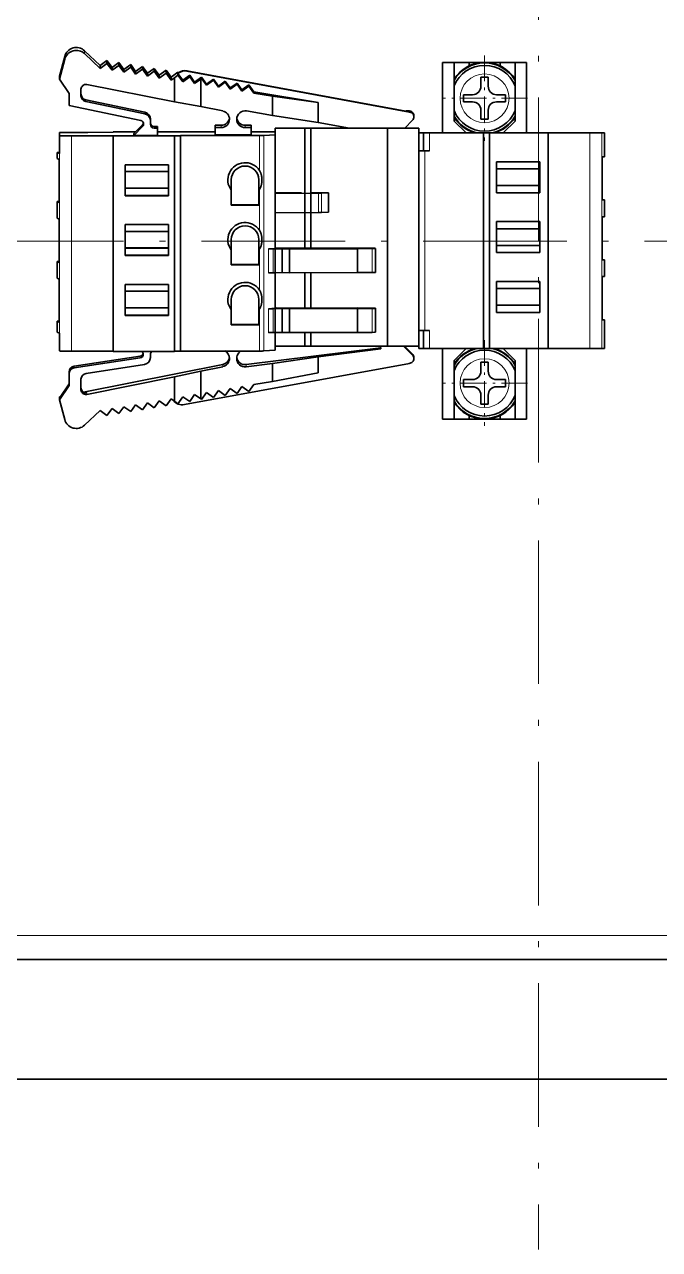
# Model space of a CAD drawing. Extents: x 23 to 587, y 4 to 413.
# Drawn here: x 247.2 to 273.7, y 98.4 to 149.6 of the extents above; entities that cross this region are included whole.
import ezdxf

# ---------------------------------------------------------------- set-up
doc = ezdxf.new("R2010")
doc.units = 0
doc.linetypes.add('DASHDOT', pattern=[18.5, 12, -3, 0.5, -3])
doc.layers.get('0').update_dxf_attribs({"lineweight": 13})

# ---------------------------------------------------------------- blocks, each defined once
blk = doc.blocks.new('BLOCK7077')
at = {"color": 7, "linetype": 'DASHDOT', "lineweight": 13, "ltscale": 0.17875}
for p, q in [((-4.5, -8.27), (-4.5, -15.43)), ((-0.93, -11.85), (-8.08, -11.85))]:
    blk.add_line(p, q, dxfattribs=at)
blk = doc.blocks.new('BLOCK7078')
at = {"color": 7, "linetype": 'DASHDOT', "lineweight": 13, "ltscale": 0.17875}
for p, q in [((-4.5, 15.52), (-4.5, 8.38)), ((-0.93, 11.95), (-8.08, 11.95))]:
    blk.add_line(p, q, dxfattribs=at)
blk = doc.blocks.new('BLOCK7079')
at = {"color": 7, "linetype": 'DASHDOT', "lineweight": 13}
for p, q in [((0, 86.01), (0, -84.25)), ((94.86, 0), (-94.86, 0))]:
    blk.add_line(p, q, dxfattribs=at)
blk = doc.blocks.new('BLOCK7080')
at = {"color": 7, "lineweight": 35, "ltscale": 0.042922}
for p, q in [((-39.56, 15.44), (-40, 13.79)), ((-39.56, 15.21), (-40, 13.55)), ((-40, -13.24), (-39.56, -14.9))]:
    blk.add_line(p, q, dxfattribs=at)
at = {"color": 7, "lineweight": 13, "ltscale": 0.005941}
for p, q in [((-39.56, 15.44), (-39.56, 15.21)), ((-37.9, 15.91), (-37.9, 15.68))]:
    blk.add_line(p, q, dxfattribs=at)
at = {"color": 7, "lineweight": 35, "ltscale": 0.044775}
for p, q in [((-36.6, 14.69), (-37.9, 15.91)), ((-36.6, 14.45), (-37.9, 15.68)), ((-37.9, -15.37), (-36.6, -14.14))]:
    blk.add_line(p, q, dxfattribs=at)
at = {"color": 7, "lineweight": 35, "ltscale": 0.017676}
for p, q in [((-36.03, 15.1), (-36.6, 14.69)), ((-36.03, 14.86), (-36.6, 14.45)), ((-35.04, 14.94), (-35.61, 14.52)), ((-35.04, 14.7), (-35.61, 14.29)), ((-34.05, 14.77), (-34.63, 14.36)), ((-34.05, 14.54), (-34.63, 14.12)), ((-33.07, 14.61), (-33.64, 14.2)), ((-33.07, 14.37), (-33.64, 13.96)), ((-32.08, 14.45), (-32.65, 14.04)), ((-32.08, 14.21), (-32.65, 13.8)), ((-31.09, 14.29), (-31.67, 13.87)), ((-31.09, 14.05), (-31.67, 13.64)), ((-30.11, 14.12), (-30.68, 13.71)), ((-29.12, 13.87), (-29.69, 13.46)), ((-28.13, 13.71), (-28.71, 13.3)), ((-27.14, 13.55), (-27.72, 13.13)), ((-27.14, 13.45), (-27.72, 13.04)), ((-26.16, 13.38), (-26.73, 12.97)), ((-26.16, 13.29), (-26.73, 12.88)), ((-25.17, 13.22), (-25.75, 12.81)), ((-25.17, 13.13), (-25.75, 12.72)), ((-24.18, 13.06), (-24.76, 12.65)), ((-24.18, 12.96), (-24.76, 12.55)), ((-24.76, -12.14), (-24.18, -12.56)), ((-27.72, -12.63), (-27.14, -13.04)), ((-26.73, -12.47), (-26.16, -12.88)), ((-25.75, -12.31), (-25.17, -12.72)), ((-36.6, -14.14), (-36.03, -14.56)), ((-35.61, -13.98), (-35.04, -14.39)), ((-34.63, -13.82), (-34.05, -14.23)), ((-33.64, -13.66), (-33.07, -14.07)), ((-32.65, -13.5), (-32.08, -13.91)), ((-31.67, -13.33), (-31.09, -13.74))]:
    blk.add_line(p, q, dxfattribs=at)
at = {"color": 7, "lineweight": 35, "ltscale": 0.005941}
for p, q in [((-36.6, 14.69), (-36.6, 14.45)), ((-36.03, 15.1), (-36.03, 14.86)), ((-35.61, 14.52), (-35.61, 14.29)), ((-35.04, 14.94), (-35.04, 14.7)), ((-34.63, 14.36), (-34.63, 14.12)), ((-34.05, 14.77), (-34.05, 14.54)), ((-33.07, 14.61), (-33.07, 14.37)), ((-32.08, 14.45), (-32.08, 14.21)), ((-33.64, 14.2), (-33.64, 13.96)), ((-32.65, 14.04), (-32.65, 13.8)), ((-31.67, 13.87), (-31.67, 13.64)), ((-31.09, 14.29), (-31.09, 14.05))]:
    blk.add_line(p, q, dxfattribs=at)
at = {"color": 7, "lineweight": 35, "ltscale": 0.017674}
for p, q in [((-35.61, 14.52), (-36.03, 15.1)), ((-35.61, 14.29), (-36.03, 14.86)), ((-34.63, 14.36), (-35.04, 14.94)), ((-34.63, 14.12), (-35.04, 14.7)), ((-33.64, 14.2), (-34.05, 14.77)), ((-33.64, 13.96), (-34.05, 14.54)), ((-32.65, 14.04), (-33.07, 14.61)), ((-32.65, 13.8), (-33.07, 14.37)), ((-31.67, 13.87), (-32.08, 14.45)), ((-31.67, 13.64), (-32.08, 14.21)), ((-30.68, 13.71), (-31.09, 14.29)), ((-30.68, 13.47), (-31.09, 14.05)), ((-29.69, 13.46), (-30.11, 14.03)), ((-28.71, 13.3), (-29.12, 13.87)), ((-27.72, 13.13), (-28.13, 13.71)), ((-27.72, 13.04), (-28.13, 13.61)), ((-26.73, 12.97), (-27.14, 13.55)), ((-26.73, 12.88), (-27.14, 13.45)), ((-25.75, 12.81), (-26.16, 13.38)), ((-25.75, 12.72), (-26.16, 13.29)), ((-24.76, 12.65), (-25.17, 13.22)), ((-24.76, 12.55), (-25.17, 13.13)), ((-23.77, 12.49), (-24.18, 13.06)), ((-23.77, 12.39), (-24.18, 12.96)), ((-25.17, -12.72), (-24.76, -12.14)), ((-24.18, -12.56), (-23.77, -11.98)), ((-31.09, -13.74), (-30.68, -13.17)), ((-28.13, -13.21), (-27.72, -12.63)), ((-27.14, -13.04), (-26.73, -12.47)), ((-26.16, -12.88), (-25.75, -12.31)), ((-36.03, -14.56), (-35.61, -13.98)), ((-35.04, -14.39), (-34.63, -13.82)), ((-34.05, -14.23), (-33.64, -13.66)), ((-33.07, -14.07), (-32.65, -13.5)), ((-32.08, -13.91), (-31.67, -13.33))]:
    blk.add_line(p, q, dxfattribs=at)
at = {"color": 7, "lineweight": 35, "ltscale": 0.1475}
for p, q in [((-8, 9.05), (-8, 14.95)), ((-1, 9.05), (-1, 14.95)), ((-8, -14.85), (-8, -8.95)), ((-1, -14.85), (-1, -8.95))]:
    blk.add_line(p, q, dxfattribs=at)
at = {"color": 7, "lineweight": 35, "ltscale": 0.02375}
for p, q in [((-7.05, 14.95), (-8, 14.95)), ((-1, 14.95), (-1.95, 14.95)), ((-7.05, -14.85), (-8, -14.85)), ((-1, -14.85), (-1.95, -14.85))]:
    blk.add_line(p, q, dxfattribs=at)
at = {"color": 7, "lineweight": 35, "ltscale": 0.03125}
for p, q in [((-5.8, 14.95), (-7.05, 14.95)), ((-1.95, 14.95), (-3.2, 14.95)), ((-7.05, -14.85), (-5.8, -14.85)), ((-3.2, -14.85), (-1.95, -14.85))]:
    blk.add_line(p, q, dxfattribs=at)
at = {"color": 7, "lineweight": 35, "ltscale": 0.1225}
for p, q in [((-7.05, 14.95), (-7.05, 10.05)), ((-1.95, 14.95), (-1.95, 10.05)), ((-4.1, 9.05), (0.8, 9.05)), ((-4.1, -8.95), (0.8, -8.95)), ((-7.05, -14.85), (-7.05, -9.95)), ((-1.95, -14.85), (-1.95, -9.95))]:
    blk.add_line(p, q, dxfattribs=at)
at = {"color": 7, "lineweight": 35, "ltscale": 0.065}
for p, q in [((-5.8, 14.95), (-3.2, 14.95)), ((-12.6, 9.45), (-10, 9.45)), ((-3.5, 4.05), (-3.5, 6.65)), ((0.1, 4.05), (0.1, 6.65)), ((-3.5, -0.95), (-3.5, 1.65)), ((0.1, -0.95), (0.1, 1.65)), ((-3.5, -5.95), (-3.5, -3.35)), ((0.1, -5.95), (0.1, -3.35)), ((-12.6, -8.75), (-10, -8.75)), ((-5.8, -14.85), (-3.2, -14.85))]:
    blk.add_line(p, q, dxfattribs=at)
at = {"color": 7, "lineweight": 35, "ltscale": 0.007407}
for p, q in [((-5.8, 14.65), (-5.8, 14.95)), ((-3.2, 14.65), (-3.2, 14.95)), ((-5.8, -14.85), (-5.8, -14.55)), ((-3.2, -14.85), (-3.2, -14.55))]:
    blk.add_line(p, q, dxfattribs=at)
at = {"color": 7, "lineweight": 35, "ltscale": 0.002258}
for p, q in [((-40, 13.79), (-40, 13.7)), ((-10.4, 10.49), (-10.4, 10.4)), ((-10.4, -9.71), (-10.4, -9.8)), ((-40, -13.01), (-40, -13.1))]:
    blk.add_line(p, q, dxfattribs=at)
at = {"color": 7, "lineweight": 35, "ltscale": 0.003684}
for p, q in [((-40, 13.7), (-40, 13.55)), ((-30.68, 13.62), (-30.68, 13.47)), ((-32.4, 10.2), (-32.4, 10.05)), ((-31.8, 9.6), (-31.8, 9.45)), ((-33.8, 9), (-33.8, 8.85)), ((-39.2, -10.93), (-39.2, -11.07)), ((-40, -13.1), (-40, -13.24))]:
    blk.add_line(p, q, dxfattribs=at)
at = {"color": 7, "lineweight": 35, "ltscale": 0.036048}
for p, q in [((-40, 13.55), (-39.2, 12.35)), ((-40, -13.1), (-39.2, -11.9)), ((-39.2, -12.04), (-40, -13.24))]:
    blk.add_line(p, q, dxfattribs=at)
at = {"color": 7, "lineweight": 35, "ltscale": 0.001367}
for p, q in [((-30.68, 13.71), (-30.68, 13.66)), ((-30.11, 14.12), (-30.11, 14.07))]:
    blk.add_line(p, q, dxfattribs=at)
at = {"color": 7, "lineweight": 35, "ltscale": 0.008601}
for p, q in [((-30.4, 13.67), (-30.68, 13.47)), ((-30.68, -13.17), (-30.4, -13.37))]:
    blk.add_line(p, q, dxfattribs=at)
at = {"color": 7, "lineweight": 35, "ltscale": 0.000891214}
for p, q in [((-30.68, 13.66), (-30.68, 13.62)), ((-29.35, 14.21), (-29.35, 14.25)), ((-10.76, 10.8), (-10.76, 10.83))]:
    blk.add_line(p, q, dxfattribs=at)
at = {"color": 7, "lineweight": 35, "ltscale": 0.009178}
blk.add_line((-30.4, 13.67), (-30.11, 13.89), dxfattribs=at)
at = {"color": 7, "lineweight": 35, "ltscale": 0.050908}
for p, q in [((-30.4, 11.64), (-30.4, 13.67)), ((-30.4, -11.33), (-30.4, -13.37))]:
    blk.add_line(p, q, dxfattribs=at)
at = {"color": 7, "lineweight": 35, "ltscale": 0.001116}
blk.add_line((-30.08, 14.09), (-30.11, 14.12), dxfattribs=at)
at = {"color": 7, "lineweight": 35, "ltscale": 0.000251239}
for p, q in [((-30.1, 14.08), (-30.11, 14.07)), ((-30.1, 14.04), (-30.11, 14.03))]:
    blk.add_line(p, q, dxfattribs=at)
at = {"color": 7, "lineweight": 35, "ltscale": 0.003508}
blk.add_line((-30.11, 14.03), (-30.11, 13.89), dxfattribs=at)
at = {"color": 7, "lineweight": 35, "ltscale": 0.017476}
for p, q in [((-29.69, 13.33), (-30.11, 13.89)), ((-28.71, 13.19), (-29.12, 13.75))]:
    blk.add_line(p, q, dxfattribs=at)
at = {"color": 7, "lineweight": 13, "ltscale": 0.000891214}
blk.add_line((-30.1, 14.04), (-30.1, 14.08), dxfattribs=at)
at = {"color": 7, "lineweight": 35, "ltscale": 0.017877}
blk.add_line((-29.12, 13.75), (-29.69, 13.33), dxfattribs=at)
at = {"color": 7, "lineweight": 35, "ltscale": 0.003264}
blk.add_line((-29.69, 13.46), (-29.69, 13.33), dxfattribs=at)
at = {"color": 7, "lineweight": 35, "ltscale": 0.47249}
for p, q in [((-10.76, 10.83), (-29.35, 14.25)), ((-10.76, 10.8), (-29.35, 14.21))]:
    blk.add_line(p, q, dxfattribs=at)
at = {"color": 7, "lineweight": 35, "ltscale": 0.002922}
blk.add_line((-29.12, 13.87), (-29.12, 13.75), dxfattribs=at)
at = {"color": 7, "lineweight": 35, "ltscale": 0.015748}
blk.add_line((-28.71, 13.19), (-28.2, 13.56), dxfattribs=at)
at = {"color": 7, "lineweight": 35, "ltscale": 0.002105}
for p, q in [((-28.13, 13.61), (-28.2, 13.56)), ((-28.13, -13.21), (-28.2, -13.16))]:
    blk.add_line(p, q, dxfattribs=at)
at = {"color": 7, "lineweight": 35, "ltscale": 0.057797}
for p, q in [((-28.2, 11.25), (-28.2, 13.56)), ((-28.2, -10.84), (-28.2, -13.16))]:
    blk.add_line(p, q, dxfattribs=at)
at = {"color": 7, "lineweight": 35, "ltscale": 0.002377}
for p, q in [((-28.13, 13.71), (-28.13, 13.61)), ((-27.14, 13.55), (-27.14, 13.45)), ((-26.16, 13.38), (-26.16, 13.29)), ((-27.72, 13.13), (-27.72, 13.04)), ((-26.73, 12.97), (-26.73, 12.88)), ((-25.75, 12.81), (-25.75, 12.72)), ((-25.17, 13.22), (-25.17, 13.13)), ((-24.76, 12.65), (-24.76, 12.55)), ((-24.18, 13.06), (-24.18, 12.96)), ((-23.77, 12.49), (-23.77, 12.39))]:
    blk.add_line(p, q, dxfattribs=at)
at = {"color": 7, "lineweight": 35, "ltscale": 0.01875}
for p, q in [((-4.8, 12.95), (-4.8, 13.7)), ((-4.2, 12.95), (-4.2, 13.7)), ((-6.25, 12.25), (-5.5, 12.25)), ((-6.25, 11.65), (-5.5, 11.65)), ((-3.5, 12.25), (-2.75, 12.25)), ((-3.5, 11.65), (-2.75, 11.65)), ((-4.8, 10.2), (-4.8, 10.95)), ((-4.2, 10.2), (-4.2, 10.95)), ((-4.8, -10.85), (-4.8, -10.1)), ((-4.2, -10.85), (-4.2, -10.1)), ((-6.25, -11.55), (-5.5, -11.55)), ((-6.25, -12.15), (-5.5, -12.15)), ((-3.5, -11.55), (-2.75, -11.55)), ((-3.5, -12.15), (-2.75, -12.15)), ((-4.8, -13.6), (-4.8, -12.85)), ((-4.2, -13.6), (-4.2, -12.85))]:
    blk.add_line(p, q, dxfattribs=at)
at = {"color": 7, "lineweight": 35, "ltscale": 0.014999}
for p, q in [((-4.8, 13.7), (-4.2, 13.7)), ((-6.25, 11.65), (-6.25, 12.25)), ((-2.75, 11.65), (-2.75, 12.25)), ((-4.8, 10.2), (-4.2, 10.2)), ((-4.8, -10.1), (-4.2, -10.1)), ((-6.25, -12.15), (-6.25, -11.55)), ((-2.75, -12.15), (-2.75, -11.55)), ((-4.8, -13.6), (-4.2, -13.6))]:
    blk.add_line(p, q, dxfattribs=at)
at = {"color": 7, "lineweight": 35, "ltscale": 0.024993}
blk.add_line((-39.2, 12.35), (-39.2, 11.35), dxfattribs=at)
at = {"color": 7, "lineweight": 35, "ltscale": 0.013621}
blk.add_line((-38.2, 12.16), (-38.2, 12.7), dxfattribs=at)
at = {"color": 7, "lineweight": 35, "ltscale": 0.186635}
for p, q in [((-37.72, 13.09), (-30.4, 11.64)), ((-30.4, -11.33), (-37.72, -12.79))]:
    blk.add_line(p, q, dxfattribs=at)
at = {"color": 7, "lineweight": 35, "ltscale": 0.002677}
blk.add_line((-28.71, 13.3), (-28.71, 13.19), dxfattribs=at)
at = {"color": 7, "lineweight": 35, "ltscale": 0.136114}
blk.add_line((-23.77, 12.49), (-18.4, 11.6), dxfattribs=at)
at = {"color": 7, "lineweight": 35, "ltscale": 0.039838}
for p, q in [((-23.77, 12.39), (-22.2, 12.13)), ((-23.77, -11.98), (-22.2, -11.72))]:
    blk.add_line(p, q, dxfattribs=at)
at = {"color": 7, "lineweight": 35, "ltscale": 0.152956}
blk.add_line((-39.2, 11.35), (-33.21, 10.09), dxfattribs=at)
at = {"color": 7, "lineweight": 35, "ltscale": 0.12582}
for p, q in [((-32.88, 10.78), (-37.8, 11.82)), ((-32.88, 10.64), (-37.8, 11.67))]:
    blk.add_line(p, q, dxfattribs=at)
at = {"color": 7, "lineweight": 13, "ltscale": 0.003684}
for p, q in [((-37.8, 11.82), (-37.8, 11.67)), ((-32.88, 10.78), (-32.88, 10.64)), ((-33.06, 9.74), (-33.06, 9.59)), ((-32.1, 9.6), (-32.1, 9.45)), ((-33.25, -9.59), (-33.25, -9.74)), ((-38.78, -10.43), (-38.78, -10.58)), ((-37.72, -12.64), (-37.72, -12.79))]:
    blk.add_line(p, q, dxfattribs=at)
at = {"color": 7, "lineweight": 35, "ltscale": 0.055837}
blk.add_line((-30.4, 11.64), (-28.2, 11.25), dxfattribs=at)
at = {"color": 7, "lineweight": 35, "ltscale": 0.040772}
blk.add_line((-22.2, 10.5), (-22.2, 12.13), dxfattribs=at)
at = {"color": 7, "lineweight": 35, "ltscale": 0.095919}
blk.add_line((-22.2, 12.13), (-18.4, 11.6), dxfattribs=at)
at = {"color": 7, "lineweight": 35, "ltscale": 0.042131}
blk.add_line((-18.4, 9.92), (-18.4, 11.6), dxfattribs=at)
at = {"color": 7, "lineweight": 35, "ltscale": 0.046815}
for p, q in [((-26.36, 10.89), (-28.2, 11.25)), ((-26.36, -10.48), (-28.2, -10.84))]:
    blk.add_line(p, q, dxfattribs=at)
at = {"color": 7, "lineweight": 35, "ltscale": 0.055282}
blk.add_line((-24.38, 10.89), (-22.2, 10.5), dxfattribs=at)
at = {"color": 7, "lineweight": 35, "ltscale": 0.096116}
blk.add_line((-22.2, 10.5), (-18.4, 9.92), dxfattribs=at)
at = {"color": 7, "lineweight": 35, "ltscale": 0.006521}
blk.add_line((-10.8, 10.89), (-11.06, 10.89), dxfattribs=at)
at = {"color": 7, "lineweight": 13, "ltscale": 0.001199}
blk.add_line((-10.8, 10.89), (-10.8, 10.84), dxfattribs=at)
at = {"color": 7, "lineweight": 35, "ltscale": 0.000911862}
blk.add_line((-10.8, 10.8), (-10.76, 10.8), dxfattribs=at)
at = {"color": 7, "lineweight": 35, "ltscale": 0.026113}
for p, q in [((-33.8, 9), (-33.06, 9.74)), ((-33.06, 9.59), (-33.8, 8.85))]:
    blk.add_line(p, q, dxfattribs=at)
at = {"color": 7, "lineweight": 35, "ltscale": 0.007498}
blk.add_line((-32.4, 9.75), (-32.4, 10.05), dxfattribs=at)
at = {"color": 7, "lineweight": 35, "ltscale": 0.0075}
for p, q in [((-31.8, 9.6), (-32.1, 9.6)), ((-31.8, 9.45), (-32.1, 9.45))]:
    blk.add_line(p, q, dxfattribs=at)
at = {"color": 7, "lineweight": 35, "ltscale": 0.014996}
for p, q in [((-31.8, 8.85), (-31.8, 9.45)), ((-27, 8.9), (-27, 9.5)), ((-24, 8.9), (-24, 9.5))]:
    blk.add_line(p, q, dxfattribs=at)
at = {"color": 7, "lineweight": 35, "ltscale": 0.0125}
for p, q in [((-26.5, 9.69), (-27, 9.69)), ((-26.5, 9.5), (-27, 9.5)), ((-24, 9.69), (-24.5, 9.69)), ((-24, 9.5), (-24.5, 9.5)), ((-19.5, 9.45), (-19, 9.45)), ((-29.9, 8.81), (-30.4, 8.81)), ((-9.1, 9.05), (-9.6, 9.05)), ((-4.6, 9.05), (-4.1, 9.05)), ((-9.5, 7.55), (-10, 7.55)), ((-9.5, -7.45), (-10, -7.45)), ((-29.9, -9.18), (-30.4, -9.18)), ((-19.5, -8.75), (-19, -8.75)), ((-9.1, -8.95), (-9.6, -8.95)), ((-4.6, -8.95), (-4.1, -8.95))]:
    blk.add_line(p, q, dxfattribs=at)
at = {"color": 7, "lineweight": 35, "ltscale": 0.004634}
for p, q in [((-27, 9.69), (-27, 9.5)), ((-24, 9.69), (-24, 9.5))]:
    blk.add_line(p, q, dxfattribs=at)
at = {"color": 7, "lineweight": 13, "ltscale": 0.004634}
for p, q in [((-26.5, 9.69), (-26.5, 9.5)), ((-24.5, 9.69), (-24.5, 9.5)), ((-26.36, -10.29), (-26.36, -10.48)), ((-24.41, -10.3), (-24.41, -10.49))]:
    blk.add_line(p, q, dxfattribs=at)
at = {"color": 7, "lineweight": 35, "ltscale": 0.01231}
blk.add_line((-22, 8.96), (-22, 9.45), dxfattribs=at)
at = {"color": 7, "lineweight": 35, "ltscale": 0.0625}
for p, q in [((-22, 9.45), (-19.5, 9.45)), ((-22, -8.75), (-19.5, -8.75))]:
    blk.add_line(p, q, dxfattribs=at)
at = {"color": 7, "lineweight": 35, "ltscale": 0.250655}
blk.add_line((-19.5, -0.58), (-19.5, 9.45), dxfattribs=at)
at = {"color": 7, "lineweight": 35, "ltscale": 0.16}
for p, q in [((-19, 9.45), (-12.6, 9.45)), ((-19, -8.75), (-12.6, -8.75))]:
    blk.add_line(p, q, dxfattribs=at)
at = {"color": 7, "lineweight": 35, "ltscale": 0.250636}
blk.add_line((-19, -0.58), (-19, 9.45), dxfattribs=at)
at = {"color": 7, "lineweight": 35, "ltscale": 0.066308}
blk.add_line((-15.79, 9.45), (-18.4, 9.92), dxfattribs=at)
at = {"color": 7, "lineweight": 35, "ltscale": 0.455}
blk.add_line((-12.6, -8.75), (-12.6, 9.45), dxfattribs=at)
at = {"color": 7, "lineweight": 35, "ltscale": 0.023371}
blk.add_line((-11.17, 9.45), (-10.52, 10.12), dxfattribs=at)
at = {"color": 7, "lineweight": 35, "ltscale": 0.0475}
blk.add_line((-10, 7.55), (-10, 9.45), dxfattribs=at)
at = {"color": 7, "lineweight": 35, "ltscale": 0.035355}
for p, q in [((-6.05, 9.05), (-7.05, 10.05)), ((-2.95, 9.05), (-1.95, 10.05)), ((-6.05, -8.95), (-7.05, -9.95)), ((-2.95, -8.95), (-1.95, -9.95))]:
    blk.add_line(p, q, dxfattribs=at)
at = {"color": 7, "lineweight": 35, "ltscale": 0.006179}
for p, q in [((-40, 8.83), (-40, 9.08)), ((-22, 9.14), (-22, 8.89))]:
    blk.add_line(p, q, dxfattribs=at)
at = {"color": 7, "lineweight": 35, "ltscale": 0.037489}
for p, q in [((-40, 7.33), (-40, 8.83)), ((-40, -7.67), (-40, -9.16))]:
    blk.add_line(p, q, dxfattribs=at)
at = {"color": 7, "lineweight": 35, "ltscale": 0.043944}
blk.add_line((-39.4, 9.09), (-37.64, 9.09), dxfattribs=at)
at = {"color": 7, "lineweight": 35, "ltscale": 0.0875}
for p, q in [((-35.5, 8.81), (-39, 8.81)), ((0.8, 9.05), (4.3, 9.05)), ((-35.5, -9.19), (-39, -9.19)), ((0.8, -8.95), (4.3, -8.95))]:
    blk.add_line(p, q, dxfattribs=at)
at = {"color": 7, "lineweight": 13, "ltscale": 0.449873}
for p, q in [((-39, 8.81), (-39, -9.19)), ((-22.92, 8.83), (-22.92, -9.16))]:
    blk.add_line(p, q, dxfattribs=at)
at = {"color": 7, "lineweight": 35, "ltscale": 0.053563}
blk.add_line((-37.64, 9.09), (-35.5, 9.13), dxfattribs=at)
at = {"color": 7, "lineweight": 35, "ltscale": 0.000297071}
for p, q in [((-35.5, 9.13), (-35.5, 9.14)), ((-29.9, 8.83), (-29.9, 8.81))]:
    blk.add_line(p, q, dxfattribs=at)
at = {"color": 7, "lineweight": 35, "ltscale": 0.046066}
blk.add_line((-35.5, 9.14), (-33.66, 9.14), dxfattribs=at)
at = {"color": 7, "lineweight": 35, "ltscale": 0.000178243}
blk.add_line((-35.5, 8.8), (-35.5, 8.81), dxfattribs=at)
at = {"color": 7, "lineweight": 35, "ltscale": 0.1275}
for p, q in [((-30.4, 8.8), (-35.5, 8.8)), ((-30.4, -9.2), (-35.5, -9.2))]:
    blk.add_line(p, q, dxfattribs=at)
at = {"color": 7, "lineweight": 35, "ltscale": 0.449873}
for p, q in [((-35.5, 8.8), (-35.5, -9.2)), ((-30.4, 8.8), (-30.4, -9.2)), ((-29.9, 8.81), (-29.9, -9.18))]:
    blk.add_line(p, q, dxfattribs=at)
at = {"color": 7, "lineweight": 35, "ltscale": 0.05}
for p, q in [((-33.8, 8.85), (-31.8, 8.85)), ((-24, 9.14), (-22, 9.14)), ((5.5, 7.05), (5.5, 9.05))]:
    blk.add_line(p, q, dxfattribs=at)
at = {"color": 7, "lineweight": 35, "ltscale": 0.12}
blk.add_line((-31.8, 9.14), (-27, 9.14), dxfattribs=at)
at = {"color": 7, "lineweight": 35, "ltscale": 0.000356486}
blk.add_line((-30.4, 8.81), (-30.4, 8.8), dxfattribs=at)
at = {"color": 7, "lineweight": 35, "ltscale": 0.16502}
for p, q in [((-23.3, 8.83), (-29.9, 8.83)), ((-23.3, -9.17), (-29.9, -9.17))]:
    blk.add_line(p, q, dxfattribs=at)
at = {"color": 7, "lineweight": 35, "ltscale": 0.075}
blk.add_line((-27, 8.9), (-24, 8.9), dxfattribs=at)
at = {"color": 7, "lineweight": 13, "ltscale": 0.07267}
blk.add_line((-23.3, 8.83), (-23.3, 5.92), dxfattribs=at)
at = {"color": 7, "lineweight": 35, "ltscale": 0.023132}
for p, q in [((-22, 8.89), (-22.92, 8.83)), ((-22, -9.1), (-22.92, -9.16))]:
    blk.add_line(p, q, dxfattribs=at)
at = {"color": 7, "lineweight": 35, "ltscale": 0.122465}
blk.add_line((-22, 8.89), (-22, 3.99), dxfattribs=at)
at = {"color": 7, "lineweight": 35, "ltscale": 0.01}
for p, q in [((-10, 9.05), (-9.6, 9.05)), ((-9.5, 7.55), (-9.1, 7.55)), ((-9.5, -7.45), (-9.1, -7.45)), ((-10, -8.95), (-9.6, -8.95))]:
    blk.add_line(p, q, dxfattribs=at)
at = {"color": 7, "lineweight": 35, "ltscale": 0.0375}
for p, q in [((-9.6, 7.55), (-9.6, 9.05)), ((-9.6, -7.45), (-9.6, -8.95)), ((5.5, -7.45), (5.5, -8.95))]:
    blk.add_line(p, q, dxfattribs=at)
at = {"color": 7, "lineweight": 13, "ltscale": 0.0375}
for p, q in [((-9.1, 7.55), (-9.1, 9.05)), ((-9.1, -7.45), (-9.1, -8.95))]:
    blk.add_line(p, q, dxfattribs=at)
at = {"color": 7, "lineweight": 35, "ltscale": 0.0275}
for p, q in [((-9.1, 9.05), (-8, 9.05)), ((-9.1, -8.95), (-8, -8.95))]:
    blk.add_line(p, q, dxfattribs=at)
at = {"color": 7, "lineweight": 35, "ltscale": 0.04875}
for p, q in [((-6.05, 9.05), (-8, 9.05)), ((-6.05, -8.95), (-8, -8.95))]:
    blk.add_line(p, q, dxfattribs=at)
at = {"color": 7, "lineweight": 35, "ltscale": 0.03625}
for p, q in [((-4.6, 9.05), (-6.05, 9.05)), ((-4.6, -8.95), (-6.05, -8.95))]:
    blk.add_line(p, q, dxfattribs=at)
at = {"color": 7, "lineweight": 35, "ltscale": 0.45}
for p, q in [((-4.6, -8.95), (-4.6, 9.05)), ((-4.1, -8.95), (-4.1, 9.05)), ((0.8, -8.95), (0.8, 9.05))]:
    blk.add_line(p, q, dxfattribs=at)
at = {"color": 7, "lineweight": 13, "ltscale": 0.45}
for p, q in [((4.3, -8.95), (4.3, 9.05)), ((5.3, -8.95), (5.3, 9.05))]:
    blk.add_line(p, q, dxfattribs=at)
at = {"color": 7, "lineweight": 35, "ltscale": 0.02496}
for p, q in [((5.3, 9.05), (4.3, 9.05)), ((5.3, -8.95), (4.3, -8.95))]:
    blk.add_line(p, q, dxfattribs=at)
at = {"color": 7, "lineweight": 35, "ltscale": 0.00504}
for p, q in [((5.3, 9.05), (5.5, 9.05)), ((5.3, -8.95), (5.5, -8.95))]:
    blk.add_line(p, q, dxfattribs=at)
at = {"color": 7, "lineweight": 35, "ltscale": 0.005445}
for p, q in [((-40, 7.33), (-40.2, 7.42)), ((-40, -7.67), (-40.2, -7.58))]:
    blk.add_line(p, q, dxfattribs=at)
at = {"color": 7, "lineweight": 35, "ltscale": 0.005}
for p, q in [((-40.2, 7.42), (-40, 7.42)), ((-10, -8.75), (-10, -8.95))]:
    blk.add_line(p, q, dxfattribs=at)
at = {"color": 7, "lineweight": 35, "ltscale": 0.012496}
blk.add_line((-40.2, 7.42), (-40.2, 6.92), dxfattribs=at)
at = {"color": 7, "lineweight": 13, "ltscale": 0.374894}
blk.add_line((-40, 7.33), (-40, -7.67), dxfattribs=at)
at = {"color": 7, "lineweight": 35, "ltscale": 0.375}
blk.add_line((-10, -7.45), (-10, 7.55), dxfattribs=at)
at = {"color": 7, "lineweight": 13, "ltscale": 0.375}
blk.add_line((-9.5, -7.45), (-9.5, 7.55), dxfattribs=at)
at = {"color": 7, "lineweight": 35, "ltscale": 0.004803}
for p, q in [((-40.2, 6.92), (-40.02, 6.84)), ((-40.2, 3.32), (-40.02, 3.24)), ((-40.2, 1.92), (-40.02, 1.84)), ((-40.2, -1.68), (-40.02, -1.76)), ((-40.2, -3.08), (-40.02, -3.16)), ((-40.2, -6.68), (-40.02, -6.76))]:
    blk.add_line(p, q, dxfattribs=at)
at = {"color": 7, "lineweight": 35, "ltscale": 0.089975}
for p, q in [((-40.02, 6.84), (-40.02, 3.24)), ((-40.02, 1.84), (-40.02, -1.76)), ((-40.02, -3.16), (-40.02, -6.76))]:
    blk.add_line(p, q, dxfattribs=at)
at = {"color": 7, "lineweight": 35, "ltscale": 0.064982}
for p, q in [((-34.5, 6.4), (-34.5, 3.8)), ((-30.9, 6.4), (-30.9, 3.8)), ((-34.5, 1.4), (-34.5, -1.2)), ((-30.9, 1.4), (-30.9, -1.2)), ((-34.5, -3.6), (-34.5, -6.2)), ((-30.9, -3.6), (-30.9, -6.2))]:
    blk.add_line(p, q, dxfattribs=at)
at = {"color": 7, "lineweight": 35, "ltscale": 0.09}
for p, q in [((-34.5, 6.4), (-30.9, 6.4)), ((0.1, 6.65), (-3.5, 6.65)), ((5.32, 3.45), (5.32, 7.05)), ((-34.5, 5.83), (-30.9, 5.83)), ((0.1, 6.05), (-3.5, 6.05)), ((-34.5, 4.45), (-30.9, 4.45)), ((-34.5, 4.43), (-30.9, 4.43)), ((0.1, 4.65), (-3.5, 4.65)), ((-34.5, 3.83), (-30.9, 3.83)), ((-34.5, 3.8), (-30.9, 3.8)), ((0.1, 4.05), (-3.5, 4.05)), ((5.32, -1.55), (5.32, 2.05)), ((-34.5, 1.4), (-30.9, 1.4)), ((0.1, 1.65), (-3.5, 1.65)), ((0.1, 1.05), (-3.5, 1.05)), ((-34.5, 0.83), (-30.9, 0.83)), ((-34.5, -0.55), (-30.9, -0.55)), ((-34.5, -0.57), (-30.9, -0.57)), ((0.1, -0.35), (-3.5, -0.35)), ((0.1, -0.95), (-3.5, -0.95)), ((-34.5, -1.17), (-30.9, -1.17)), ((-34.5, -1.2), (-30.9, -1.2)), ((5.32, -6.55), (5.32, -2.95)), ((-34.5, -3.6), (-30.9, -3.6)), ((0.1, -3.35), (-3.5, -3.35)), ((0.1, -3.95), (-3.5, -3.95)), ((-34.5, -4.17), (-30.9, -4.17)), ((-34.5, -5.55), (-30.9, -5.55)), ((-34.5, -5.57), (-30.9, -5.57)), ((0.1, -5.35), (-3.5, -5.35)), ((0.1, -5.95), (-3.5, -5.95)), ((-34.5, -6.17), (-30.9, -6.17)), ((-34.5, -6.2), (-30.9, -6.2))]:
    blk.add_line(p, q, dxfattribs=at)
at = {"color": 7, "lineweight": 35, "ltscale": 0.004535}
for p, q in [((5.5, 7.05), (5.32, 7.05)), ((5.5, 3.45), (5.32, 3.45)), ((5.5, 2.05), (5.32, 2.05)), ((5.5, -1.55), (5.32, -1.55)), ((5.5, -2.95), (5.32, -2.95)), ((5.5, -6.55), (5.32, -6.55))]:
    blk.add_line(p, q, dxfattribs=at)
at = {"color": 7, "lineweight": 35, "ltscale": 0.021902}
for p, q in [((-25.65, 5.14), (-25.65, 4.26)), ((-23.35, 5.14), (-23.35, 4.26)), ((-25.65, 0.14), (-25.65, -0.74)), ((-23.35, 0.14), (-23.35, -0.74)), ((-25.65, -4.86), (-25.65, -5.73)), ((-23.35, -4.86), (-23.35, -5.73))]:
    blk.add_line(p, q, dxfattribs=at)
at = {"color": 7, "lineweight": 35, "ltscale": 0.03088}
for p, q in [((-25.65, 4.26), (-25.65, 3.03)), ((-23.35, 4.26), (-23.35, 3.03)), ((-25.65, -0.74), (-25.65, -1.97)), ((-23.35, -0.74), (-23.35, -1.97)), ((-25.65, -5.73), (-25.65, -6.97)), ((-23.35, -5.73), (-23.35, -6.97))]:
    blk.add_line(p, q, dxfattribs=at)
at = {"color": 7, "lineweight": 13, "ltscale": 0.085357}
for p, q in [((-23.3, 4.33), (-23.3, 0.92)), ((-23.3, -0.66), (-23.3, -4.08))]:
    blk.add_line(p, q, dxfattribs=at)
at = {"color": 7, "lineweight": 35, "ltscale": 0.03499}
for p, q in [((-40.2, 3.32), (-40.2, 1.92)), ((-40.2, -1.68), (-40.2, -3.08))]:
    blk.add_line(p, q, dxfattribs=at)
at = {"color": 7, "lineweight": 35, "ltscale": 0.004411}
for p, q in [((-40.2, 3.32), (-40.02, 3.32)), ((-40.2, -1.68), (-40.02, -1.68)), ((-40.2, -6.68), (-40.02, -6.68))]:
    blk.add_line(p, q, dxfattribs=at)
at = {"color": 7, "lineweight": 35, "ltscale": 0.090409}
for p, q in [((-18.38, 4.01), (-22, 3.99)), ((-18.38, 2.41), (-22, 2.39))]:
    blk.add_line(p, q, dxfattribs=at)
at = {"color": 7, "lineweight": 35, "ltscale": 0.039989}
for p, q in [((-22, 2.39), (-22, 3.99)), ((-17.54, 4.04), (-17.54, 2.44))]:
    blk.add_line(p, q, dxfattribs=at)
at = {"color": 7, "lineweight": 35, "ltscale": 0.041014}
blk.add_line((-21.44, 4.04), (-19.8, 4.05), dxfattribs=at)
at = {"color": 7, "lineweight": 35, "ltscale": 0.006168}
blk.add_line((-19, 4.05), (-18.75, 4.05), dxfattribs=at)
at = {"color": 7, "lineweight": 35, "ltscale": 0.008762}
blk.add_line((-18.63, 4.06), (-18.28, 4.06), dxfattribs=at)
at = {"color": 7, "lineweight": 13, "ltscale": 0.039989}
for p, q in [((-18.38, 2.41), (-18.38, 4.01)), ((-18.11, 2.41), (-18.11, 4.01)), ((-17.57, 2.44), (-17.57, 4.04))]:
    blk.add_line(p, q, dxfattribs=at)
at = {"color": 7, "lineweight": 35, "ltscale": 0.013487}
blk.add_line((-18.14, 4.05), (-17.6, 4.04), dxfattribs=at)
at = {"color": 7, "lineweight": 35, "ltscale": 0.013422}
for p, q in [((-17.57, 4.04), (-18.11, 4.01)), ((-17.57, 2.44), (-18.11, 2.41))]:
    blk.add_line(p, q, dxfattribs=at)
at = {"color": 7, "lineweight": 35, "ltscale": 0.035}
for p, q in [((5.5, 2.05), (5.5, 3.45)), ((5.5, -2.95), (5.5, -1.55))]:
    blk.add_line(p, q, dxfattribs=at)
at = {"color": 7, "lineweight": 35, "ltscale": 0.0575}
for p, q in [((-23.35, 3.05), (-25.65, 3.05)), ((-23.35, 3.03), (-25.65, 3.03)), ((-23.35, -1.95), (-25.65, -1.95)), ((-23.35, -1.97), (-25.65, -1.97)), ((-23.35, -6.95), (-25.65, -6.95)), ((-23.35, -6.97), (-25.65, -6.97))]:
    blk.add_line(p, q, dxfattribs=at)
at = {"color": 7, "lineweight": 35, "ltscale": 0.074979}
blk.add_line((-22, 2.39), (-22, -0.61), dxfattribs=at)
at = {"color": 7, "lineweight": 35, "ltscale": 0.013342}
for p, q in [((-22.53, -0.64), (-22, -0.61)), ((-22.53, -5.64), (-22, -5.6))]:
    blk.add_line(p, q, dxfattribs=at)
at = {"color": 7, "lineweight": 13, "ltscale": 0.049986}
for p, q in [((-22.53, -2.64), (-22.53, -0.64)), ((-22.16, -2.63), (-22.16, -0.63)), ((-13.9, -2.61), (-13.9, -0.61)), ((-22.53, -7.64), (-22.53, -5.64)), ((-22.16, -7.63), (-22.16, -5.63)), ((-13.9, -7.61), (-13.9, -5.61))]:
    blk.add_line(p, q, dxfattribs=at)
at = {"color": 7, "lineweight": 35, "ltscale": 0.003917}
for p, q in [((-22, -0.63), (-22.16, -0.63)), ((-22, -2.63), (-22.16, -2.63)), ((-22, -5.63), (-22.16, -5.63)), ((-22, -7.63), (-22.16, -7.63))]:
    blk.add_line(p, q, dxfattribs=at)
at = {"color": 7, "lineweight": 35, "ltscale": 0.015004}
for p, q in [((-21.4, -0.62), (-22, -0.63)), ((-20.8, -0.63), (-21.4, -0.62)), ((-21.4, -2.62), (-22, -2.63)), ((-20.8, -2.63), (-21.4, -2.62)), ((-21.4, -5.62), (-22, -5.63)), ((-20.8, -5.63), (-21.4, -5.62)), ((-21.4, -7.62), (-22, -7.63)), ((-20.8, -7.63), (-21.4, -7.62))]:
    blk.add_line(p, q, dxfattribs=at)
at = {"color": 7, "lineweight": 35, "ltscale": 0.049986}
for p, q in [((-22, -2.63), (-22, -0.63)), ((-21.4, -2.62), (-21.4, -0.62)), ((-20.8, -2.63), (-20.8, -0.63)), ((-15.1, -2.62), (-15.1, -0.62)), ((-13.6, -2.6), (-13.6, -0.61)), ((-22, -7.63), (-22, -5.63)), ((-21.4, -7.62), (-21.4, -5.62)), ((-20.8, -7.63), (-20.8, -5.63)), ((-15.1, -7.62), (-15.1, -5.62)), ((-13.6, -7.6), (-13.6, -5.6))]:
    blk.add_line(p, q, dxfattribs=at)
at = {"color": 7, "lineweight": 35, "ltscale": 0.012807}
for p, q in [((-21.91, -0.57), (-21.4, -0.58)), ((-21.91, -5.57), (-21.4, -5.58))]:
    blk.add_line(p, q, dxfattribs=at)
at = {"color": 7, "lineweight": 35, "ltscale": 0.1575}
for p, q in [((-21.4, -0.58), (-15.1, -0.57)), ((-21.4, -5.58), (-15.1, -5.57))]:
    blk.add_line(p, q, dxfattribs=at)
at = {"color": 7, "lineweight": 35, "ltscale": 0.1425}
for p, q in [((-15.1, -0.62), (-20.8, -0.63)), ((-15.1, -2.62), (-20.8, -2.63)), ((-15.1, -5.62), (-20.8, -5.63)), ((-15.1, -7.62), (-20.8, -7.63))]:
    blk.add_line(p, q, dxfattribs=at)
at = {"color": 7, "lineweight": 35, "ltscale": 0.030089}
for p, q in [((-15.1, -0.57), (-13.9, -0.58)), ((-13.9, -0.61), (-15.1, -0.62)), ((-13.9, -2.61), (-15.1, -2.62)), ((-15.1, -5.57), (-13.9, -5.58)), ((-13.9, -5.61), (-15.1, -5.62)), ((-13.9, -7.61), (-15.1, -7.62))]:
    blk.add_line(p, q, dxfattribs=at)
at = {"color": 7, "lineweight": 35, "ltscale": 0.000464792}
for p, q in [((-13.6, -0.59), (-13.6, -0.61)), ((-13.6, -5.59), (-13.6, -5.6))]:
    blk.add_line(p, q, dxfattribs=at)
at = {"color": 7, "lineweight": 35, "ltscale": 0.074266}
blk.add_line((-22, -2.63), (-22, -5.6), dxfattribs=at)
at = {"color": 7, "lineweight": 35, "ltscale": 0.073608}
blk.add_line((-19.5, -5.57), (-19.5, -2.63), dxfattribs=at)
at = {"color": 7, "lineweight": 35, "ltscale": 0.073616}
blk.add_line((-19, -5.57), (-19, -2.63), dxfattribs=at)
at = {"color": 7, "lineweight": 13, "ltscale": 0.050176}
blk.add_line((-23.3, -5.66), (-23.3, -7.67), dxfattribs=at)
at = {"color": 7, "lineweight": 35, "ltscale": 0.022494}
blk.add_line((-40.2, -6.68), (-40.2, -7.58), dxfattribs=at)
at = {"color": 7, "lineweight": 35, "ltscale": 0.0225}
blk.add_line((5.5, -7.45), (5.5, -6.55), dxfattribs=at)
at = {"color": 7, "lineweight": 13, "ltscale": 0.037489}
blk.add_line((-23.3, -7.67), (-23.3, -9.17), dxfattribs=at)
at = {"color": 7, "lineweight": 35, "ltscale": 0.036776}
blk.add_line((-22, -7.63), (-22, -9.1), dxfattribs=at)
at = {"color": 7, "lineweight": 35, "ltscale": 0.028024}
blk.add_line((-19.5, -8.75), (-19.5, -7.63), dxfattribs=at)
at = {"color": 7, "lineweight": 35, "ltscale": 0.02805}
blk.add_line((-19, -8.75), (-19, -7.63), dxfattribs=at)
at = {"color": 7, "lineweight": 35, "ltscale": 0.0325}
blk.add_line((-10, -8.75), (-10, -7.45), dxfattribs=at)
at = {"color": 7, "lineweight": 35, "ltscale": 0.004873}
blk.add_line((-24.87, -9.17), (-25.01, -9.31), dxfattribs=at)
at = {"color": 7, "lineweight": 35, "ltscale": 0.283423}
blk.add_line((-13.16, -8.91), (-24.41, -10.3), dxfattribs=at)
at = {"color": 7, "lineweight": 35, "ltscale": 0.132318}
blk.add_line((-13.15, -9), (-18.4, -9.65), dxfattribs=at)
at = {"color": 7, "lineweight": 35, "ltscale": 0.006302}
blk.add_line((-13.19, -8.75), (-13.15, -9), dxfattribs=at)
at = {"color": 7, "lineweight": 35, "ltscale": 0.026944}
blk.add_line((-11.27, -8.75), (-10.52, -9.52), dxfattribs=at)
at = {"color": 7, "lineweight": 35, "ltscale": 0.023773}
blk.add_line((-10.52, -9.43), (-11.18, -8.75), dxfattribs=at)
at = {"color": 7, "lineweight": 35, "ltscale": 0.139588}
for p, q in [((-33.25, -9.59), (-38.78, -10.43)), ((-33.25, -9.74), (-38.78, -10.58))]:
    blk.add_line(p, q, dxfattribs=at)
at = {"color": 7, "lineweight": 35, "ltscale": 0.006445}
blk.add_line((-32.4, -9.7), (-32.4, -9.45), dxfattribs=at)
at = {"color": 7, "lineweight": 35, "ltscale": 0.477844}
blk.add_line((-29.56, -13.65), (-10.76, -10.2), dxfattribs=at)
at = {"color": 7, "lineweight": 35, "ltscale": 0.055772}
blk.add_line((-24.41, -10.49), (-22.2, -10.21), dxfattribs=at)
at = {"color": 7, "lineweight": 35, "ltscale": 0.096046}
blk.add_line((-22.2, -10.21), (-18.4, -9.65), dxfattribs=at)
at = {"color": 7, "lineweight": 35, "ltscale": 0.037753}
blk.add_line((-22.2, -10.21), (-22.2, -11.72), dxfattribs=at)
at = {"color": 7, "lineweight": 35, "ltscale": 0.033886}
blk.add_line((-18.4, -9.65), (-18.4, -11), dxfattribs=at)
at = {"color": 7, "lineweight": 35, "ltscale": 0.0009108}
blk.add_line((-10.76, -10.2), (-10.8, -10.2), dxfattribs=at)
at = {"color": 7, "lineweight": 35, "ltscale": 4.15531e-05}
blk.add_line((-10.76, -10.2), (-10.76, -10.2), dxfattribs=at)
at = {"color": 7, "lineweight": 13, "ltscale": 0.002258}
blk.add_line((-10.52, -9.43), (-10.52, -9.52), dxfattribs=at)
at = {"color": 7, "lineweight": 35, "ltscale": 0.024249}
blk.add_line((-39.2, -11.07), (-39.2, -12.04), dxfattribs=at)
at = {"color": 7, "lineweight": 35, "ltscale": 0.296245}
blk.add_line((-37.99, -12.61), (-26.36, -10.29), dxfattribs=at)
at = {"color": 7, "lineweight": 35, "ltscale": 0.123027}
blk.add_line((-37.78, -11.04), (-32.91, -10.3), dxfattribs=at)
at = {"color": 7, "lineweight": 35, "ltscale": 0.056347}
blk.add_line((-30.4, -11.33), (-28.2, -10.84), dxfattribs=at)
at = {"color": 7, "lineweight": 35, "ltscale": 0.09669}
blk.add_line((-22.2, -11.72), (-18.4, -11), dxfattribs=at)
at = {"color": 7, "lineweight": 35, "ltscale": 0.021736}
blk.add_line((-38.2, -12.4), (-38.2, -11.53), dxfattribs=at)
at = {"color": 7, "lineweight": 35, "ltscale": 0.00177}
blk.add_line((-40, -13.01), (-39.93, -12.99), dxfattribs=at)
at = {"color": 7, "lineweight": 35, "ltscale": 0.017874}
for p, q in [((-30.11, -13.58), (-29.69, -12.99)), ((-29.12, -13.39), (-28.71, -12.81))]:
    blk.add_line(p, q, dxfattribs=at)
at = {"color": 7, "lineweight": 35, "ltscale": 0.017479}
blk.add_line((-29.69, -12.99), (-29.12, -13.39), dxfattribs=at)
at = {"color": 7, "lineweight": 35, "ltscale": 0.015397}
blk.add_line((-28.71, -12.81), (-28.2, -13.16), dxfattribs=at)
at = {"color": 7, "lineweight": 35, "ltscale": 0.008974}
blk.add_line((-30.4, -13.37), (-30.11, -13.58), dxfattribs=at)
at = {"color": 7, "lineweight": 13}
blk.add_line((68, -58), (-68, -58), dxfattribs=at)
at = {"color": 7, "lineweight": 35}
for p, q in [((68, -60), (-68, -60)), ((-85, -70), (85, -70))]:
    blk.add_line(p, q, dxfattribs=at)
at = {"color": 7, "lineweight": 13}
for centre in [(-4.5, 11.95), (-4.5, -11.85)]:
    blk.add_circle(centre, 2.04, dxfattribs=at)
at = {"color": 7, "lineweight": 35}
for centre, radius, start, end in [((-4.5, 11.95), 3, 31.7883, 148.2116), ((-4.5, 11.95), 2.95, 30.1853, 149.8146), ((-4.5, 11.95), 2.75, 21.9864, 158.0136), ((-5.5, 12.95), 0.7, 270, 360), ((-3.5, 12.95), 0.7, 180, 270), ((-5.5, 10.95), 0.7, 360, 90), ((-3.5, 10.95), 0.7, 90, 180), ((-4.5, 11.95), 2.75, 201.9865, 338.0137), ((-4.5, 11.95), 2.95, 210.1855, 259.4343), ((-4.5, 11.95), 3, 211.7885, 255.1645), ((-4.5, 11.95), 2.95, 280.5658, 329.8148), ((-4.5, 11.95), 3, 284.8355, 328.2118), ((-4.5, -11.85), 3, 104.8348, 148.2115), ((-4.5, -11.85), 2.95, 100.5648, 149.8145), ((-4.5, -11.85), 2.75, 21.9863, 158.0135), ((-4.5, -11.85), 2.95, 30.1852, 79.4353), ((-4.5, -11.85), 3, 31.7882, 75.1653), ((-5.5, -10.85), 0.7, 270, 360), ((-3.5, -10.85), 0.7, 180, 270), ((-5.5, -12.85), 0.7, 360, 90), ((-3.5, -12.85), 0.7, 90, 180), ((-4.5, -11.85), 2.75, 201.9864, 338.0136), ((-4.5, -11.85), 2.95, 210.1854, 329.8147), ((-4.5, -11.85), 3, 211.7884, 328.2117)]:
    blk.add_arc(centre, radius, start, end, dxfattribs=at)
for centre, major_axis, ratio, start_param, end_param in [((-38.59, 15.19), (-1, 0), 0.999718, 3.957004, 6.021386), ((-38.59, 14.95), (-1, 0), 0.999718, 3.957004, 6.021386), ((-29.51, 13.26), (-1, 0), 0.999718, 4.549347, 5.334745), ((-29.51, 13.23), (-1, 0), 0.999718, 4.549347, 5.334745), ((-37.8, 12.7), (-0.4, 0), 0.999718, 4.515971, 6.283185), ((-37.7, 12.31), (-0.5, 0), 0.999718, 0, 1.364113), ((-37.7, 12.16), (-0.5, 0), 0.999718, 0, 1.364113), ((-33, 10.2), (-0.6, 0), 0.999718, 3.141593, 4.505706), ((-33, 10.05), (-0.6, 0), 0.999718, 3.141593, 4.505706), ((-26.5, 10.39), (-0.7, 0), 0.999718, 1.570796, 3.008791), ((-26.5, 10.2), (-0.7, 0), 0.999718, 3.141556, 4.515971), ((-24.5, 10.2), (-0.7, 0), 0.999718, 4.535444, 6.283157), ((-24.5, 10.39), (-0.7, 0), 0.999718, 0.132862, 1.570796), ((-10.8, 10.49), (-0.4, 0), 0.999718, 3.141565, 4.712389), ((-10.8, 10.4), (-0.4, 0), 0.999718, 3.141565, 4.712389), ((-10.8, 10.4), (-0.4, 0), 0.999718, 2.363055, 3.141565), ((-33.27, 9.8), (-0.3, 0), 0.999718, 3.141597, 4.505706), ((-33.27, 9.95), (-0.3, 0), 0.999718, 2.356194, 2.893572), ((-33.27, 9.8), (-0.3, 0), 0.999718, 2.356194, 3.141597), ((-32.1, 9.9), (-0.3, 0), 0.999718, 0, 1.570796), ((-32.1, 9.75), (-0.3, 0), 0.999718, 0, 1.570796), ((-26.5, 10.2), (-0.7, 0), 0.999718, 1.570796, 3.141556), ((-24.5, 10.2), (-0.7, 0), 0.999718, 6.283157, 7.853982), ((-39.4, 9.08), (-0.6, 0), 0.023766, 4.712389, 6.283185), ((-39, 8.83), (-1, 0), 0.023766, 0, 1.570796), ((-23.3, 8.84), (-0.4, 0), 0.023766, 1.570796, 2.792527), ((-39, 7.33), (-1, 0), 0.023766, 0.027539, 0.055078), ((-24.5, 5.13), (-1.44, 0), 0.999718, 3.724879, 6.927775), ((-24.5, 5.14), (-1.15, 0), 0.999718, 3.141593, 6.283185), ((-24.5, 5.13), (-1.44, 0), 0.999718, 2.497003, 2.558306), ((-21.5, 4.06), (-0.5, 0), 0.023766, 0, 1.689977), ((-18.63, 4.05), (-0.2, 0), 0.023766, 4.712389, 5.35589), ((-18.45, 4.02), (-0.4, 0), 0.023766, 1.745329, 2.617994), ((-18.28, 4.05), (-0.2, 0), 0.023766, 3.926991, 4.712389), ((-17.74, 4.04), (-0.2, 0), 0.023766, 3.141568, 3.926991), ((-17.74, 4.04), (-0.2, 0), 0.023766, 2.617994, 3.141568), ((-18.45, 2.42), (-0.4, 0), 0.023766, 1.745329, 2.617994), ((-17.74, 2.44), (-0.2, 0), 0.023766, 2.617994, 3.141568), ((-24.5, 0.13), (-1.44, 0), 0.999718, 3.724879, 6.927775), ((-24.5, 0.14), (-1.15, 0), 0.999718, 3.141593, 6.283185), ((-24.5, 0.13), (-1.44, 0), 0.999718, 2.497003, 2.558306), ((-22.16, -0.64), (-0.4, 0), 0.023766, 4.712389, 5.934119), ((-21.7, -0.56), (-0.3, 0), 0.023766, 0, 0.785398), ((-14, -0.59), (-0.4, 0), 0.023766, 3.141593, 4.45059), ((-14, -0.61), (-0.4, 0), 0.023766, 1.832596, 3.141593), ((-22.16, -2.64), (-0.4, 0), 0.023766, 4.712389, 5.934119), ((-14, -2.6), (-0.4, 0), 0.023766, 1.832596, 3.141593), ((-24.5, -4.87), (-1.44, 0), 0.999718, 3.724879, 6.927775), ((-24.5, -4.86), (-1.15, 0), 0.999718, 3.141593, 6.283185), ((-24.5, -4.87), (-1.44, 0), 0.999718, 2.497003, 2.558306), ((-22.16, -5.64), (-0.4, 0), 0.023766, 4.712389, 5.934119), ((-21.7, -5.56), (-0.3, 0), 0.023766, 0, 0.785398), ((-14, -5.59), (-0.4, 0), 0.023766, 3.141593, 4.45059), ((-14, -5.6), (-0.4, 0), 0.023766, 1.832596, 3.141593), ((-39, -7.67), (-1, 0), 0.023766, 0.027539, 0.055078), ((-22.16, -7.64), (-0.4, 0), 0.023766, 4.712389, 5.934119), ((-14, -7.6), (-0.4, 0), 0.023766, 1.832596, 3.141593), ((-39, -9.16), (-1, 0), 0.023766, 0, 1.570796), ((-33.3, -9.45), (-0.3, 0), 0.999718, 3.141604, 4.127178), ((-32.1, -9.45), (-0.3, 0), 0.999718, 5.297596, 6.283185), ((-26.5, -9.79), (-0.7, 0), 0.999718, 3.141629, 4.241858), ((-23.3, -9.16), (-0.4, 0), 0.023766, 1.570796, 2.792527), ((-33.3, -9.3), (-0.3, 0), 0.999718, 1.721601, 2.893442), ((-33.3, -9.45), (-0.3, 0), 0.999718, 1.721601, 3.141604), ((-33, -9.7), (-0.6, 0), 0.999718, 1.721601, 3.141593), ((-26.5, -9.61), (-0.7, 0), 0.999718, 1.767214, 3.00879), ((-26.5, -9.79), (-0.7, 0), 0.999718, 1.767214, 3.141629), ((-24.5, -9.79), (-0.7, 0), 0.999718, 5.522173, 6.283169), ((-24.5, -9.79), (-0.7, 0), 0.999718, 6.283169, 7.977145), ((-24.5, -9.61), (-0.7, 0), 0.999718, 0.132862, 1.69396), ((-10.8, -9.8), (-0.4, 0), 0.999718, 1.570796, 3.14162), ((-10.8, -9.71), (-0.4, 0), 0.999718, 3.14162, 3.920131), ((-10.8, -9.8), (-0.4, 0), 0.999718, 3.14162, 3.920131), ((-38.7, -10.93), (-0.5, 0), 0.999718, 4.863194, 6.283185), ((-38.7, -11.07), (-0.5, 0), 0.999718, 4.863194, 6.283185), ((-37.7, -11.53), (-0.5, 0), 0.999718, 4.863194, 6.283185), ((-37.8, -12.25), (-0.4, 0), 0.999718, 6.283185, 8.0504), ((-37.8, -12.4), (-0.4, 0), 0.999718, 6.283185, 8.0504), ((-29.73, -12.66), (-1, 0), 0.999718, 0.695881, 1.733838), ((-38.59, -14.64), (-1, 0), 0.999718, 0.261799, 2.326181)]:
    blk.add_ellipse(centre, major_axis=major_axis, ratio=ratio, start_param=start_param, end_param=end_param, dxfattribs=at)
for points in [[(-23.3, 5.92), (-23.26, 5.86), (-23.23, 5.8), (-23.2, 5.74), (-23.11, 5.49), (-23.08, 5.23), (-23.08, 5.03), (-23.11, 4.76), (-23.2, 4.51), (-23.23, 4.45), (-23.26, 4.39), (-23.3, 4.33)], [(-23.3, 0.92), (-23.26, 0.86), (-23.23, 0.81), (-23.2, 0.74), (-23.11, 0.49), (-23.08, 0.23), (-23.08, 0.03), (-23.11, -0.24), (-23.2, -0.49), (-23.23, -0.55), (-23.26, -0.61), (-23.3, -0.66)], [(-23.3, -4.08), (-23.26, -4.13), (-23.23, -4.19), (-23.2, -4.26), (-23.11, -4.5), (-23.08, -4.77), (-23.08, -4.97), (-23.11, -5.24), (-23.2, -5.49), (-23.23, -5.55), (-23.26, -5.61), (-23.3, -5.66)]]:
    blk.add_open_spline(points, degree=5, knots=[0, 0, 0, 0, 0, 0, 0.561087, 0.561087, 0.561087, 2.241993, 2.241993, 2.241993, 2.797333, 2.797333, 2.797333, 2.797333, 2.797333, 2.797333], dxfattribs=at)

msp = doc.modelspace()

# ---------------------------------------------------------------- block references
at = {"lineweight": 0, "xscale": 0.5, "yscale": 0.5, "zscale": 0.5}
for name in ['BLOCK7079', 'BLOCK7080', 'BLOCK7078', 'BLOCK7077']:
    msp.add_blockref(name, (268.6158, 140.5185), dxfattribs=at)

doc.saveas('drawing.dxf')
